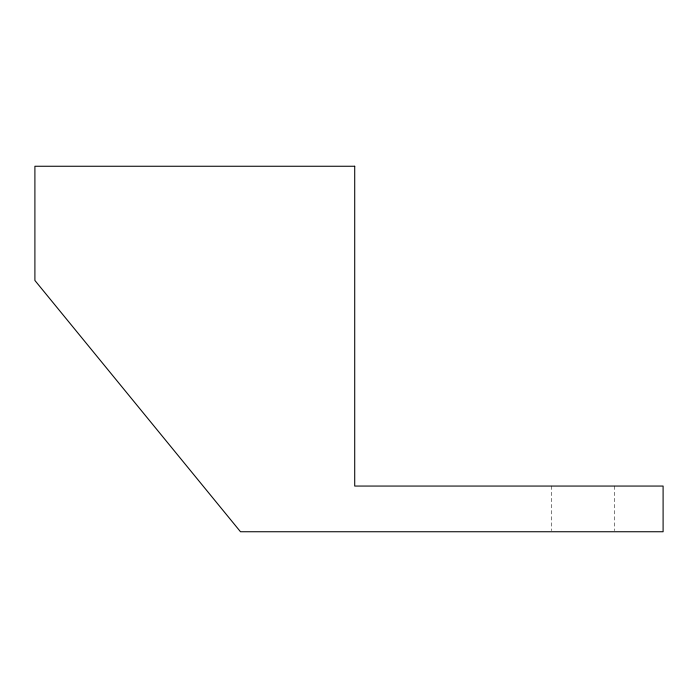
<?xml version="1.0" encoding="UTF-8"?>
<svg xmlns="http://www.w3.org/2000/svg" width="698" height="698" viewBox="0 0 698 698"><rect width="100%" height="100%" fill="white"/><g stroke="black" fill="none" stroke-linecap="round" stroke-linejoin="round"><path stroke-width="0.52" stroke-dasharray="3.49 2.62" d="M614.554 486.061L614.554 530.663M551.734 486.061L551.734 530.663"/><path stroke-width="1.05" d="M354.715 166.255L34.9 166.255L34.9 280.465L240.496 531.745L663.1 531.745L663.1 486.061L354.715 486.061L354.715 166.255"/></g></svg>
